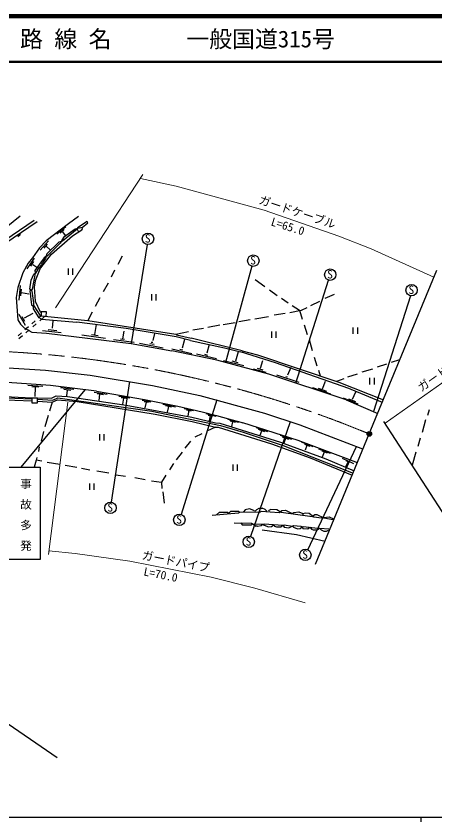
# Model space of a CAD drawing. Units: millimetres, scale not verified, with parts at other scales. Extents: x 40000 to 680000, y 20000 to 380000.
# Drawn here: x 179516 to 271088, y 204000 to 380000 of the extents above; entities that cross this region are included whole.
import ezdxf
from ezdxf.enums import TextEntityAlignment as Align

# ---------------------------------------------------------------- set-up
doc = ezdxf.new("R2010")
doc.units = ezdxf.units.MM
doc.header["$LTSCALE"] = 1000
doc.header["$PDMODE"] = 32
doc.header["$PDSIZE"] = 500
doc.linetypes.add('CHAIN', pattern=[18.5, 12, -1.5, 3.5, -1.5])
for name, color, linetype, lineweight in [('M-BGD', 7, 'Continuous', 25), ('M-BMK', 2, 'CHAIN', 13), ('M-BMK-SRVR', 3, 'Continuous', 25), ('M-STR-HTXT', 7, 'Continuous', 13), ('M-STR-STRC', 7, 'Continuous', 25), ('M-TTL', 2, 'Continuous', 140), ('M-TTL-BAND', 7, 'Continuous', 25), ('M-TTL-LINE', 7, 'Continuous', 50)]:
    doc.layers.add(name, color=color, linetype=linetype, lineweight=lineweight)
doc.layers.add('M-OTRS', color=6, linetype='Continuous')
doc.layers.add('M-TTL-TXT', color=7, linetype='Continuous')
doc.styles.add('@ＭＳ ゴシック', font='')
doc.styles.add('ＭＳ ゴシック', font='')
doc.styles.get('@ＭＳ ゴシック').set_extended_font_data('@MS Gothic')
doc.styles.get('ＭＳ ゴシック').set_extended_font_data('MS Gothic')

msp = doc.modelspace()

# ---------------------------------------------------------------- linework, layer by layer
at = {"layer": 'M-BGD'}
for p, q in [((180409, 336268), (164068, 323314)), ((193154, 336227), (190992, 334659)), ((183457, 335337), (149421, 312392)), ((184134, 335083), (149421, 311545)), ((190992, 334659), (186081, 330934)), ((195056, 335167), (192939, 333728)), ((193955, 333813), (195225, 334829)), ((195225, 334829), (195056, 335167)), ((190390, 333957), (188447, 332397)), ((190031, 333380), (189133, 332615)), ((192855, 333474), (189637, 330849)), ((189680, 332857), (190249, 332100)), ((192431, 333474), (189891, 331611)), ((191839, 332035), (193871, 333305)), ((193955, 333813), (192431, 333474)), ((192939, 333728), (192855, 333474)), ((192855, 333474), (193193, 332881)), ((193871, 333305), (194040, 333559)), ((194040, 333559), (193955, 333813)), ((180324, 332119), (179901, 331781)), ((180324, 332458), (180324, 332119)), ((186081, 330934), (184642, 329410)), ((186567, 330888), (184788, 328910)), ((187267, 327971), (191839, 332035)), ((189891, 331611), (189129, 330426)), ((184642, 329410), (183118, 327209)), ((186315, 330191), (185555, 329338)), ((186065, 329739), (186944, 328917)), ((188875, 330595), (186251, 328055)), ((189129, 330426), (186335, 327547)), ((189637, 330849), (188875, 330595)), ((208151, 330119), (204708, 308497)), ((184896, 325007), (187267, 327971)), ((185997, 327463), (185658, 327209)), ((186251, 328055), (185912, 327039)), ((186335, 327547), (185997, 327463)), ((202676, 327547), (201745, 325769)), ((182187, 326023), (181001, 323907)), ((183478, 327111), (181881, 324811)), ((183118, 327209), (182187, 326023)), ((183339, 326366), (182694, 325368)), ((183157, 325773), (184020, 325170)), ((185658, 327209), (183626, 324415)), ((184981, 325600), (184642, 325177)), ((185150, 325600), (184981, 325600)), ((185912, 327039), (185065, 325854)), ((185065, 325854), (185150, 325600)), ((181001, 323907), (179901, 320689)), ((183626, 324415), (183711, 323822)), ((184727, 324753), (183711, 322213)), ((183795, 323822), (184557, 325092)), ((184557, 325092), (184727, 325092)), ((184642, 325177), (184896, 325007)), ((184727, 325092), (184727, 324753)), ((190899, 324866), (190899, 323466)), ((191949, 323466), (191949, 324866)), ((201067, 324499), (200305, 322975)), ((231044, 325370), (225282, 304349)), ((182525, 320351), (182779, 322298)), ((182779, 322298), (183372, 323653)), ((183711, 323822), (183033, 320351)), ((183372, 323653), (183711, 323822)), ((183711, 322213), (183457, 320774)), ((183711, 323822), (183795, 323822)), ((231801, 322467), (233918, 320943)), ((240690, 299853), (247827, 322326)), ((179901, 320689), (179562, 318573)), ((180431, 321186), (180098, 317974)), ((180601, 320326), (180476, 318906)), ((183033, 319927), (182525, 320351)), ((183033, 320351), (182779, 320097)), ((183457, 320774), (183711, 317726)), ((199628, 321705), (198527, 319758)), ((179562, 318573), (179901, 313662)), ((180726, 319624), (182286, 319374)), ((182779, 320097), (182525, 320012)), ((182525, 320012), (182864, 316964)), ((183372, 317387), (183033, 319927)), ((209087, 319297), (209087, 317897)), ((210137, 317897), (210137, 319297)), ((234934, 320181), (236627, 318996)), ((249073, 319165), (247041, 318319)), ((265753, 318911), (257663, 293630)), ((182864, 316964), (183203, 316710)), ((183287, 316033), (183372, 317387)), ((183711, 317726), (184811, 315440)), ((197850, 318488), (196834, 316541)), ((237559, 318403), (238998, 317387)), ((245856, 317641), (243909, 316710)), ((181383, 314092), (183255, 315127)), ((183203, 316710), (183372, 316710)), ((184557, 314085), (183287, 316033)), ((183372, 316710), (184727, 314678)), ((184811, 315440), (184981, 315355)), ((186166, 315440), (184981, 315440)), ((184981, 315440), (184981, 314517)), ((186081, 314424), (186166, 315440)), ((196157, 315355), (195225, 313493)), ((241877, 315694), (239337, 315186)), ((239845, 316795), (241453, 315779)), ((241453, 315779), (242046, 313831)), ((243062, 316287), (241877, 315694)), ((179901, 313662), (180493, 312731)), ((180124, 314862), (181482, 312526)), ((180790, 314383), (181388, 313400)), ((183715, 313418), (182960, 312762)), ((184981, 314517), (184470, 314073)), ((185065, 313831), (184557, 314085)), ((185793, 314436), (184671, 313462)), ((184727, 314678), (184981, 314517)), ((184981, 314517), (195225, 313493)), ((185065, 313831), (192770, 313154)), ((187449, 311810), (187629, 313440)), ((195225, 313493), (214445, 310529)), ((230701, 313662), (228245, 313239)), ((234680, 314339), (231717, 313831)), ((238321, 315017), (235950, 314678)), ((180493, 312731), (181255, 311884)), ((181255, 311884), (182949, 310953)), ((182205, 312106), (181450, 311451)), ((183916, 312806), (183161, 312150)), ((186521, 311545), (188440, 311350)), ((203607, 311799), (192770, 313154)), ((197003, 312646), (196665, 310445)), ((214529, 309937), (203607, 311799)), ((220456, 311799), (218170, 311376)), ((224097, 312477), (221472, 311969)), ((227399, 312985), (224774, 312561)), ((242469, 312561), (243147, 310445)), ((253170, 311985), (253170, 310585)), ((254220, 310585), (254220, 311985)), ((180695, 310795), (179940, 310139)), ((180896, 310183), (180141, 309527)), ((182406, 311495), (181651, 310839)), ((182949, 310953), (186166, 310783)), ((185304, 311358), (189345, 310874)), ((186166, 310783), (204708, 308497)), ((193871, 310360), (199035, 309683)), ((197494, 310199), (195987, 310360)), ((203099, 311207), (202761, 309513)), ((209788, 310699), (209449, 309175)), ((214445, 310529), (217239, 311122)), ((214445, 310529), (214614, 310360)), ((217662, 309175), (214529, 309937)), ((214614, 310360), (217831, 309683)), ((235334, 311102), (235334, 309702)), ((236384, 309702), (236384, 311102)), ((200813, 309344), (205301, 308751)), ((202363, 309543), (203184, 309429)), ((204708, 308497), (213598, 306889)), ((206486, 308582), (211651, 307566)), ((208772, 308497), (209703, 308328)), ((209026, 308751), (209449, 308751)), ((216331, 309360), (215823, 307497)), ((217662, 309175), (225113, 307566)), ((228923, 306889), (217831, 309683)), ((221726, 308243), (221218, 306381)), ((243570, 309344), (244247, 306973)), ((213537, 307328), (217939, 306312)), ((223419, 304857), (213598, 306889)), ((215315, 307243), (215992, 307074)), ((225113, 307566), (228584, 306635)), ((228076, 306635), (227517, 304629)), ((236204, 304264), (228584, 306635)), ((228923, 306889), (232309, 306042)), ((218932, 306211), (223335, 305195)), ((220710, 306127), (221387, 305957)), ((234765, 301809), (223419, 304857)), ((224859, 304772), (229346, 303671)), ((226721, 304687), (227991, 304349)), ((232309, 306042), (250089, 300031)), ((232969, 303082), (233472, 304814)), ((244671, 305534), (245263, 303587)), ((263382, 304941), (261519, 304349)), ((170841, 303587), (185912, 302655)), ((231367, 302979), (234139, 302239)), ((232232, 303105), (233484, 302754)), ((252299, 298677), (236204, 304264)), ((239591, 303248), (238829, 301555)), ((257455, 302909), (255085, 302232)), ((260503, 304010), (258471, 303333)), ((185912, 302655), (195733, 301555)), ((195733, 301555), (209365, 299353)), ((251698, 296221), (234765, 301809)), ((236458, 301639), (241369, 300031)), ((238490, 301301), (238829, 301216)), ((245602, 302655), (245982, 301419)), ((254069, 301809), (251952, 301131)), ((256804, 300966), (256804, 299566)), ((257854, 299566), (257854, 300966)), ((187013, 299353), (169825, 300454)), ((182072, 299412), (185383, 299197)), ((197088, 298083), (187013, 299353)), ((204285, 300200), (200321, 273831)), ((209365, 299353), (219694, 297152)), ((246520, 298609), (247140, 300247)), ((251190, 300793), (249559, 300210)), ((250089, 300031), (259813, 296162)), ((182936, 299132), (184472, 299049)), ((183701, 298890), (183605, 296890)), ((189237, 298854), (192113, 298491)), ((189935, 298491), (191480, 298323)), ((190647, 298315), (190537, 297088)), ((196581, 297838), (199405, 297437)), ((197088, 298083), (207555, 296256)), ((197215, 297547), (198648, 297369)), ((244297, 298890), (248275, 297532)), ((245595, 298702), (247351, 298106)), ((252799, 298422), (252299, 298677)), ((259597, 295639), (252799, 298422)), ((253101, 296368), (253772, 297936)), ((166185, 297406), (182949, 296644)), ((166185, 296559), (182949, 295967)), ((166608, 297067), (182949, 296379)), ((182949, 296644), (182949, 295543)), ((182949, 296644), (184219, 296644)), ((184207, 295543), (184219, 296644)), ((184210, 295878), (187436, 295713)), ((184217, 296620), (187267, 296559)), ((184219, 296305), (187521, 296136)), ((187436, 295713), (186843, 293681)), ((187267, 296559), (188283, 297067)), ((187436, 295713), (188537, 296221)), ((187521, 296136), (188621, 296644)), ((188283, 297067), (190738, 296898)), ((188537, 296221), (192855, 295797)), ((188621, 296644), (209195, 293681)), ((190738, 296898), (203607, 295035)), ((192855, 295797), (209957, 293088)), ((197757, 297388), (197591, 296031)), ((201975, 296963), (204412, 296590)), ((202514, 296687), (203559, 296521)), ((202990, 296517), (202803, 295226)), ((207061, 296136), (208965, 295772)), ((207507, 295855), (208469, 295696)), ((207555, 296256), (214868, 294781)), ((207921, 295683), (207672, 294422)), ((223419, 296221), (215579, 271164)), ((219694, 297152), (233833, 293257)), ((251065, 296641), (254233, 295338)), ((251698, 296221), (258600, 293223)), ((252228, 296415), (253726, 295845)), ((182949, 295543), (184207, 295543)), ((203607, 295035), (217916, 292411)), ((211621, 295224), (214367, 294678)), ((212193, 294941), (213475, 294691)), ((212817, 294725), (212579, 293506)), ((214868, 294781), (220202, 293596)), ((216263, 294302), (218295, 293869)), ((216760, 293990), (217792, 293818)), ((269817, 294019), (269478, 292749)), ((186505, 292749), (185827, 290294)), ((209195, 293681), (224181, 290548)), ((209957, 293088), (218001, 291479)), ((217285, 293902), (217053, 292697)), ((217916, 292411), (223081, 291141)), ((220202, 293596), (223362, 292732)), ((221009, 293195), (223207, 292640)), ((221529, 292865), (222472, 292640)), ((221954, 292674), (221708, 291566)), ((223362, 292732), (225959, 292072)), ((233833, 293257), (241538, 290717)), ((218001, 291479), (223081, 290209)), ((223081, 291141), (224097, 291056)), ((224097, 291056), (237305, 286907)), ((224181, 290548), (229177, 289109)), ((225815, 291931), (228142, 291315)), ((225959, 292072), (228669, 291310)), ((226299, 291642), (226345, 291629)), ((226345, 291629), (227501, 291336)), ((226847, 291392), (226587, 290394)), ((228669, 291310), (229092, 291141)), ((241199, 287331), (229092, 291141)), ((239435, 291410), (230784, 266351)), ((241538, 290717), (255254, 285468)), ((269055, 291818), (268293, 289024)), ((185489, 289278), (184981, 287161)), ((197753, 288680), (197753, 287280)), ((198803, 287280), (198803, 288680)), ((220117, 288770), (218593, 288008)), ((223081, 290209), (221218, 289363)), ((223081, 290209), (223673, 290209)), ((223673, 290209), (235357, 286569)), ((229177, 289109), (237897, 286230)), ((234542, 289171), (232049, 290048)), ((232476, 289745), (233813, 289257)), ((233168, 289355), (232809, 288393)), ((217662, 287161), (216392, 285637)), ((239787, 287520), (237295, 288398)), ((237305, 286907), (247211, 283267)), ((237721, 288095), (239058, 287606)), ((238413, 287705), (238054, 286743)), ((252291, 283182), (241199, 287331)), ((244502, 285933), (241928, 286927)), ((267869, 287839), (267361, 285976)), ((184557, 285891), (184388, 284875)), ((235357, 286569), (243824, 283521)), ((237897, 286230), (253208, 280157)), ((242600, 286519), (243760, 286088)), ((243083, 286223), (242693, 285188)), ((243294, 263445), (253965, 285961)), ((248270, 284436), (245695, 285431)), ((184049, 283605), (183880, 283013)), ((215799, 284791), (214529, 283097)), ((243824, 283521), (253021, 279703)), ((246367, 285023), (247527, 284591)), ((246851, 284726), (246461, 283691)), ((253398, 282236), (250887, 283395)), ((266938, 284791), (266091, 281912)), ((183880, 283013), (183457, 281489)), ((185150, 282759), (183880, 283013)), ((186335, 282589), (189045, 282166)), ((190230, 281912), (192770, 281489)), ((213937, 282251), (213090, 280896)), ((226886, 282065), (226886, 280665)), ((227936, 280665), (227936, 282065)), ((247211, 283267), (253410, 280647)), ((252047, 282587), (251547, 281542)), ((252385, 282509), (251688, 282853)), ((254139, 282414), (252291, 283182)), ((193786, 281235), (195649, 280896)), ((197173, 280642), (199797, 280219)), ((201321, 279795), (203438, 279541)), ((205470, 279203), (207756, 278779)), ((209111, 278525), (211312, 278187)), ((212243, 279711), (211312, 278187)), ((211312, 278187), (211397, 276832)), ((195541, 277911), (195541, 276511)), ((196591, 276511), (196591, 277911)), ((211566, 276070), (211905, 273615)), ((222403, 270990), (228161, 271498)), ((223335, 271075), (224012, 271667)), ((224012, 271667), (225705, 271667)), ((225705, 271667), (226044, 271413)), ((226044, 271413), (226467, 271837)), ((226467, 271837), (228161, 271837)), ((228161, 271837), (228330, 271667)), ((228161, 271498), (228330, 271667)), ((228330, 271667), (232987, 271752)), ((229600, 272175), (229261, 271752)), ((229261, 271752), (229261, 271583)), ((230531, 272345), (229600, 272175)), ((231463, 272006), (230531, 272345)), ((231632, 271837), (231463, 272006)), ((232055, 272175), (231801, 271837)), ((232563, 272429), (232055, 272175)), ((233241, 272429), (232563, 272429)), ((232987, 271752), (233071, 271837)), ((233071, 271837), (237051, 271583)), ((233325, 272514), (233156, 272345)), ((234003, 272260), (233325, 272514)), ((234341, 271837), (234003, 272260)), ((234765, 272006), (234680, 271837)), ((235188, 272260), (234765, 272006)), ((236543, 272175), (235188, 272260)), ((237474, 271583), (236543, 272175)), ((237051, 271583), (237643, 272006)), ((244247, 270651), (237474, 271583)), ((237643, 272006), (238405, 272091)), ((238405, 272091), (239845, 271329)), ((239845, 271329), (240268, 271583)), ((240268, 271583), (241369, 271752)), ((241369, 271752), (242215, 271329)), ((242215, 271329), (242808, 271498)), ((242215, 271329), (242215, 270905)), ((242808, 271498), (243570, 271413)), ((243570, 271413), (244586, 270651)), ((244840, 271075), (244247, 270651)), ((245348, 271075), (244840, 271075)), ((246872, 270313), (245348, 271075)), ((227229, 269297), (230955, 269212)), ((228669, 269297), (228923, 268873)), ((244586, 270651), (246279, 270397)), ((246279, 270397), (247973, 270651)), ((248735, 269974), (246872, 270313)), ((247973, 270651), (248904, 270228)), ((228923, 268873), (230955, 268873)), ((230955, 269212), (231971, 268619)), ((230955, 268873), (231124, 269043)), ((231124, 269043), (231124, 269127)), ((231124, 269127), (233495, 269043)), ((231971, 268619), (232055, 268704)), ((232055, 268704), (232309, 268619)), ((232309, 268619), (233071, 268704)), ((233071, 268704), (233495, 269043)), ((233325, 267773), (240861, 266757)), ((233495, 269043), (233749, 269127)), ((233495, 269043), (233749, 268789)), ((233749, 269127), (237813, 268789)), ((233749, 268789), (234680, 268450)), ((234680, 268450), (235357, 268535)), ((235357, 268535), (235865, 268873)), ((235865, 268873), (236035, 268619)), ((236035, 268619), (236458, 268450)), ((236458, 268450), (237389, 268450)), ((237389, 268450), (237813, 268789)), ((237813, 268789), (238151, 268873)), ((237813, 268789), (238151, 268365)), ((238151, 268873), (239929, 268619)), ((238151, 268365), (239167, 268196)), ((239167, 268196), (240183, 268704)), ((239929, 268619), (240183, 268365)), ((240183, 268704), (241792, 268619)), ((240183, 268365), (241030, 268027)), ((241030, 268027), (241623, 268111)), ((241623, 268111), (242046, 268450)), ((241792, 268619), (242046, 268450)), ((242046, 268450), (242300, 268535)), ((242046, 268450), (242215, 268111)), ((242215, 268111), (243316, 268027)), ((242300, 268535), (246110, 268111)), ((243316, 268027), (243739, 268365)), ((243739, 268365), (244078, 267942)), ((244078, 267942), (244501, 267773)), ((244501, 267773), (245179, 267773)), ((245179, 267773), (245263, 267688)), ((245941, 268111), (245263, 267688)), ((245687, 268281), (245517, 268196)), ((245517, 268196), (245517, 267857)), ((247888, 267942), (245941, 268111)), ((246110, 268111), (246110, 267942)), ((246110, 267942), (246195, 267773)), ((246195, 267773), (246787, 267519)), ((247380, 267519), (247803, 267688)), ((240861, 266757), (247090, 265333)), ((246787, 267519), (247380, 267519)), ((172400, 229047), (188487, 218040))]:
    msp.add_line(p, q, dxfattribs=at)
for centre in [(208352, 331353), (231379, 326575), (248210, 323516), (265993, 320138), (200140, 272594), (215210, 269969), (230380, 265168), (242763, 262314)]:
    msp.add_circle(centre, 1250, dxfattribs=at)
at = {"layer": 'M-BMK'}
msp.add_arc((164611, 66060), 240990, 67.52148, 91.39311, dxfattribs=at)
at = {"layer": 'M-BMK-SRVR'}
for p, q in [((256750, 288740), (271509, 324500)), ((275841, 266854), (259957, 291430)), ((245015, 260306), (256750, 288740))]:
    msp.add_line(p, q, dxfattribs=at)
msp.add_circle((256750, 288740), 500, dxfattribs=at)
msp.add_point((256750, 288740), dxfattribs=at)
at = {"layer": 'M-OTRS'}
msp.add_point((256750, 288740), dxfattribs=at)
at = {"layer": 'M-STR-HTXT'}
for p, q in [((207248, 345412), (188110, 316266)), ((206740, 344565), (214529, 342872)), ((214529, 342872), (233749, 337623)), ((233749, 337623), (250089, 331950)), ((250089, 331950), (257117, 329156)), ((257117, 329156), (270890, 323002)), ((260181, 291084), (286767, 309910)), ((190828, 295685), (186589, 262439)), ((186674, 263201), (192431, 262608)), ((192431, 262608), (204369, 260915)), ((204369, 260915), (222149, 257443)), ((222149, 257443), (231717, 255073)), ((231717, 255073), (242723, 251855))]:
    msp.add_line(p, q, dxfattribs=at)
at = {"layer": 'M-STR-STRC'}
for p, q in [((180647, 281489), (194648, 298391)), ((175058, 281489), (184795, 281489)), ((184795, 281489), (184795, 261338)), ((184795, 261338), (175058, 261338))]:
    msp.add_line(p, q, dxfattribs=at)
at = {"layer": 'M-TTL'}
msp.add_line((680000, 380000), (40000, 380000), dxfattribs=at)
at = {"layer": 'M-TTL-BAND'}
for p, q in [((40000, 205000), (579000, 205000)), ((268000, 205000), (268000, 204000))]:
    msp.add_line(p, q, dxfattribs=at)
at = {"layer": 'M-TTL-LINE'}
msp.add_line((40000, 370000), (680000, 370000), dxfattribs=at)

# ---------------------------------------------------------------- texts
at = {"layer": 'M-BGD', "style": 'ＭＳ ゴシック'}
for p in [(207674, 329979), (230700, 325201), (247531, 322142), (265314, 318764), (199461, 271220), (214532, 268596), (229702, 263794), (242085, 260940)]:
    msp.add_text('S', height=1833, dxfattribs=at).set_placement(p, align=Align.BOTTOM_LEFT)
at = {"layer": 'M-STR-HTXT', "style": 'ＭＳ ゴシック'}
for s, rotation, p in [('ガードケーブル', 341.524, (232261, 338578)), ('L=65.0', 342.69, (234928, 333789)), ('ガードパイプ', 35.303, (268452, 297421)), ('ガードパイプ', 348.953, (206807, 260880)), ('L=70.0', 348.953, (207181, 257301))]:
    msp.add_text(s, height=1833, rotation=rotation, dxfattribs=at).set_placement(p, align=Align.BOTTOM_LEFT)
at = {"layer": 'M-STR-STRC', "insert": (180480, 279099), "char_height": 1833, "attachment_point": 7, "rotation": 270, "style": '@ＭＳ ゴシック'}
msp.add_mtext('\\T1.8;事故多発', dxfattribs=at)
at = {"layer": 'M-TTL-TXT', "style": 'ＭＳ ゴシック'}
for s, p in [('路 線 名', (180380, 375000)), ('一般国道315号', (216734, 375000))]:
    msp.add_text(s, height=3666, dxfattribs=at).set_placement(p, align=Align.MIDDLE_LEFT)

doc.saveas('drawing.dxf')
